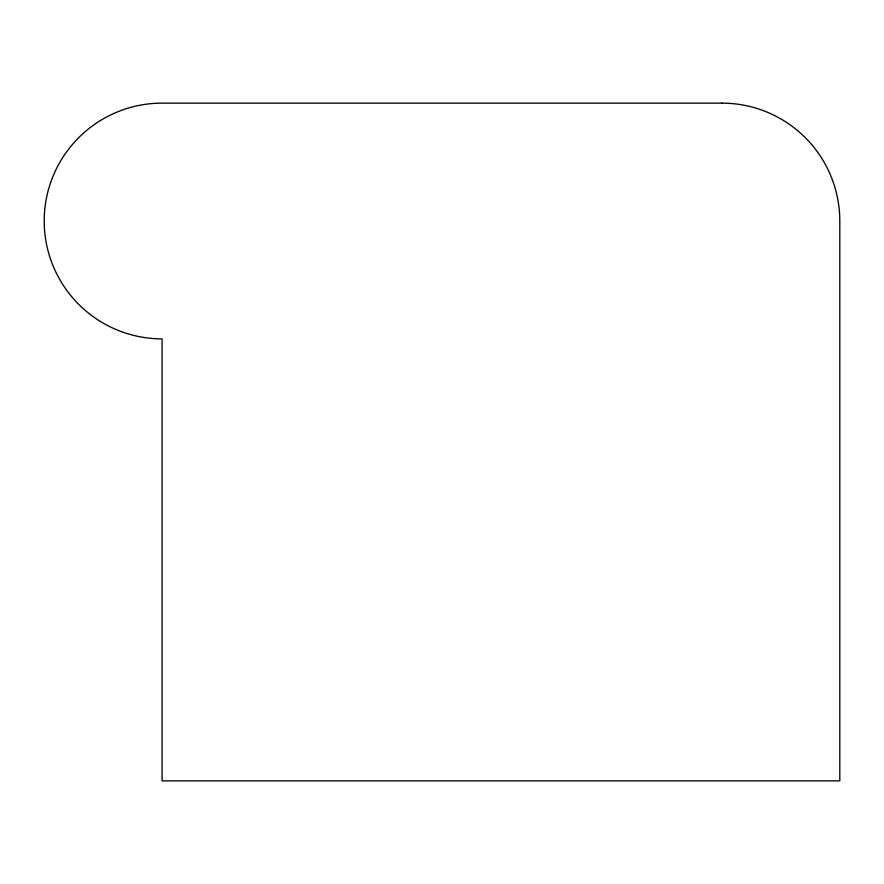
<?xml version="1.0" encoding="UTF-8"?>
<svg xmlns="http://www.w3.org/2000/svg" width="884" height="884" viewBox="0 0 884 884"><rect width="100%" height="100%" fill="white"/><g stroke="black" fill="none" stroke-linecap="round" stroke-linejoin="round"><path stroke-width="1.33" d="M721.93 103.13L162.07 103.13A117.87 117.87 0 0 0 44.2 221A117.87 117.87 0 0 0 162.07 338.87L162.07 780.87L839.8 780.87L839.8 221A117.87 117.87 0 0 0 721.93 103.13"/></g></svg>
